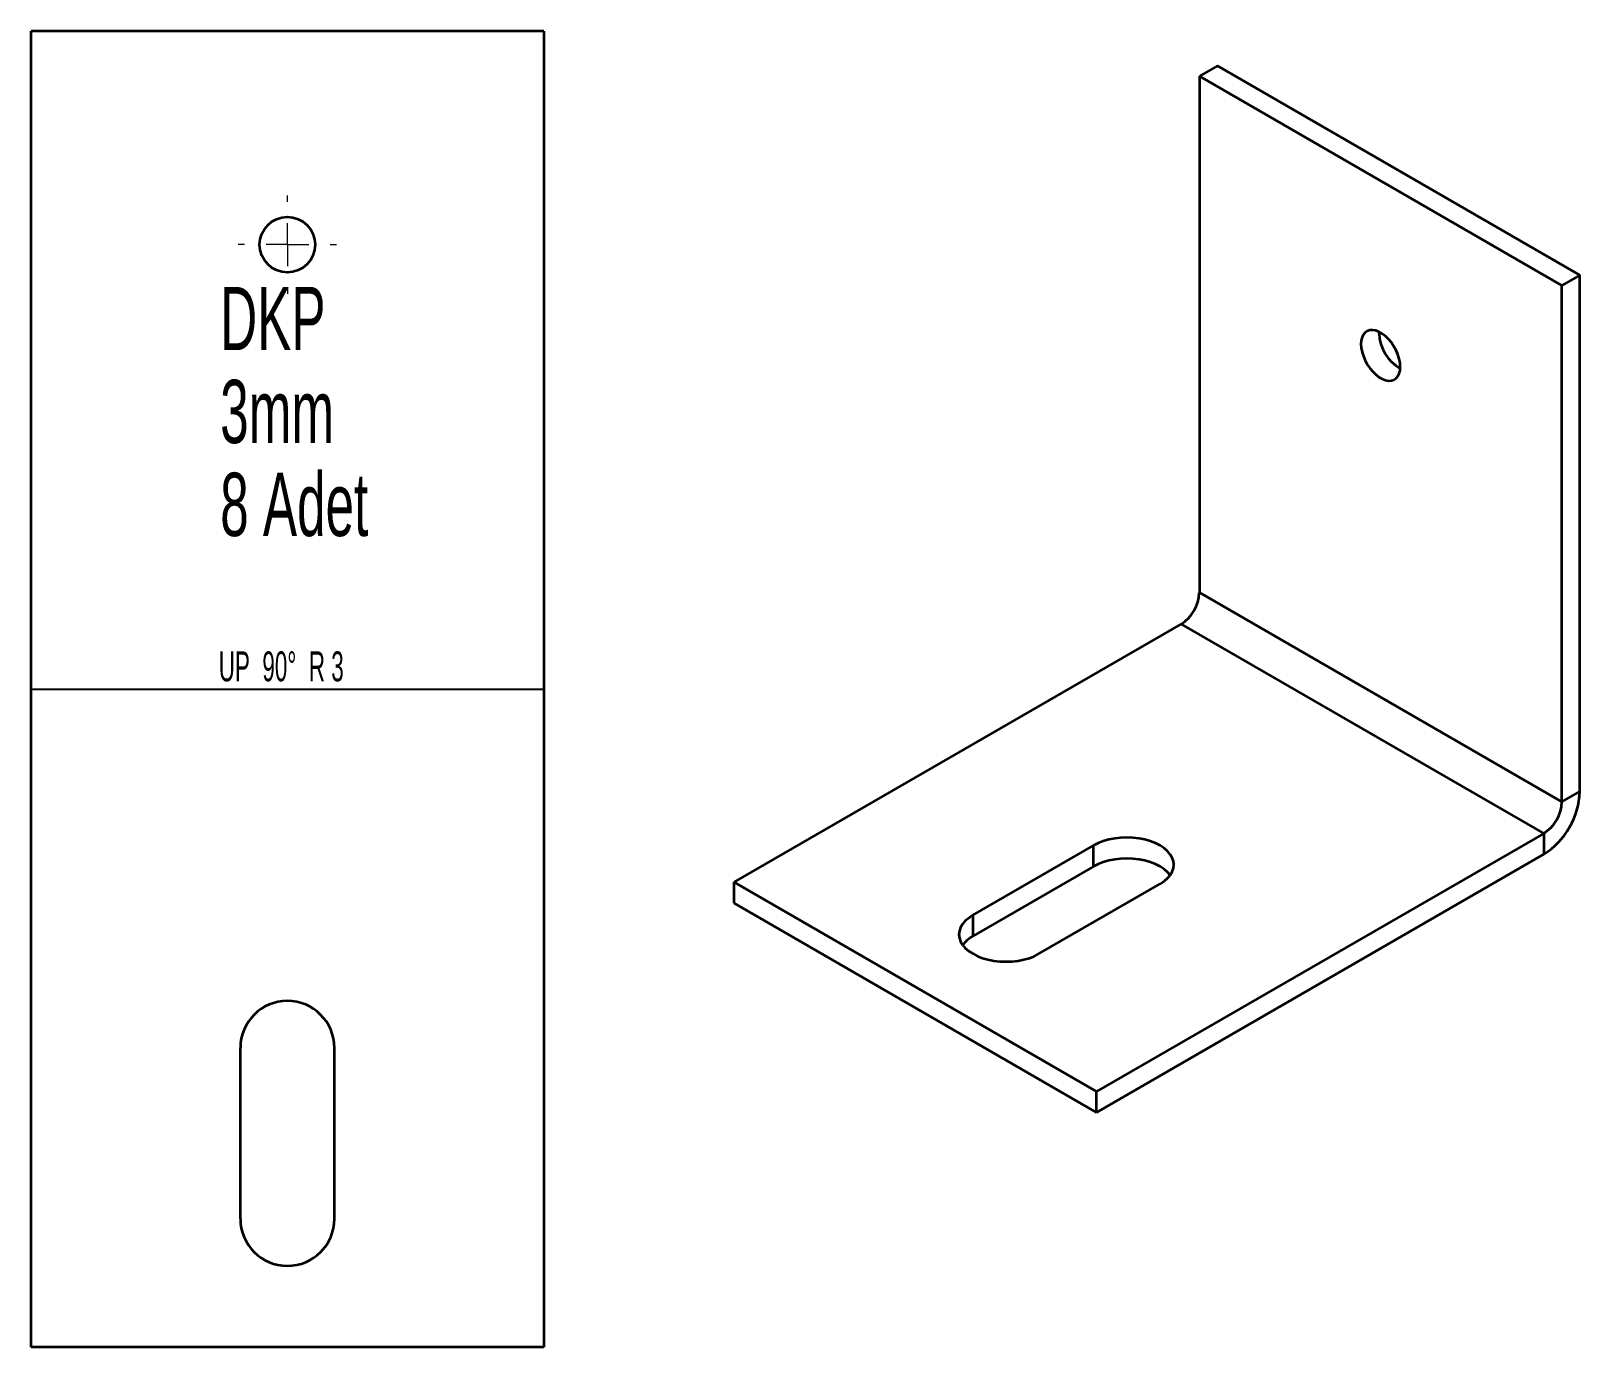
# Model space of a CAD drawing. Header units: millimetres. Extents: x -215 to -33, y -17 to 137.
import ezdxf

# ---------------------------------------------------------------- set-up
doc = ezdxf.new("R2010")
doc.units = ezdxf.units.MM
doc.styles.add('SLDTEXTSTYLE0', font='TXT', dxfattribs={"width": 0.605})
doc.styles.add('SLDTEXTSTYLE1', font='TXT', dxfattribs={"width": 0.56125})

# ---------------------------------------------------------------- blocks, each defined once
blk = doc.blocks.new('SW_CENTERMARKSYMBOL_0')
at = {"color": 0, "linetype": 'Continuous', "lineweight": 18}
for p, q in [((0, 5), (0, 5.75)), ((0, 0), (0, 2.5)), ((-5, 0), (-5.75, 0)), ((0, 0), (-2.5, 0)), ((0, 0), (0, -2.5)), ((0, 0), (2.5, 0)), ((5, 0), (5.75, 0)), ((0, -5), (0, -5.75))]:
    blk.add_line(p, q, dxfattribs=at)

msp = doc.modelspace()

# ---------------------------------------------------------------- linework, layer by layer
at = {"color": 7, "linetype": 'Continuous', "lineweight": 35}
for p, q in [((-214.62, -17.45), (-214.62, 136.55)), ((-154.62, 136.55), (-214.62, 136.55)), ((-154.62, 136.55), (-154.62, -17.45)), ((-75.78, 132.47), (-77.9, 131.25)), ((-33.36, 107.98), (-75.78, 132.47)), ((-77.9, 131.25), (-77.9, 70.83)), ((-35.48, 106.76), (-77.9, 131.25)), ((-33.36, 107.98), (-35.48, 106.76)), ((-33.36, 47.56), (-33.36, 107.98)), ((-35.48, 46.33), (-35.48, 106.76)), ((-56.87, 101.14), (-56.86, 101.33)), ((-35.48, 46.33), (-77.9, 70.83)), ((-132.35, 36.94), (-80.02, 67.15)), ((-80.02, 67.15), (-37.6, 42.66)), ((-35.48, 46.33), (-33.36, 47.56)), ((-37.6, 42.66), (-89.92, 12.45)), ((-37.6, 42.66), (-37.6, 40.21)), ((-104.42, 33.07), (-90.28, 41.23)), ((-90.28, 38.78), (-90.28, 41.23)), ((-37.6, 40.21), (-89.92, 10)), ((-90.28, 38.78), (-104.42, 30.62)), ((-89.92, 12.45), (-132.35, 36.94)), ((-132.35, 34.49), (-132.35, 36.94)), ((-96.64, 28.58), (-82.5, 36.74)), ((-89.92, 10), (-132.35, 34.49)), ((-104.42, 33.07), (-104.42, 30.62)), ((-190.12, -2.45), (-190.12, 17.55)), ((-179.12, -2.45), (-179.12, 17.55)), ((-89.92, 10), (-89.92, 12.45)), ((-154.62, -17.45), (-214.62, -17.45))]:
    msp.add_line(p, q, dxfattribs=at)
at = {"color": 7, "linetype": 'Continuous'}
msp.add_line((-214.62, 59.55), (-154.62, 59.55), dxfattribs=at)
at = {"color": 7, "linetype": 'Continuous', "lineweight": 35, "flags": 128}
for points in [[(-54.39, 97.26), (-54.42, 97.72), (-54.52, 98.2), (-54.67, 98.69), (-54.88, 99.17), (-55.13, 99.64), (-55.43, 100.09), (-55.77, 100.49), (-56.13, 100.84), (-56.5, 101.12), (-56.88, 101.34), (-57.25, 101.49), (-57.61, 101.55), (-57.95, 101.54), (-58.25, 101.44), (-58.5, 101.27), (-58.71, 101.02), (-58.86, 100.71), (-58.96, 100.34), (-58.99, 99.92), (-58.96, 99.46), (-58.86, 98.98), (-58.71, 98.49), (-58.5, 98.01), (-58.25, 97.54), (-57.95, 97.09), (-57.61, 96.69), (-57.25, 96.34), (-56.88, 96.05), (-56.5, 95.84), (-56.13, 95.69), (-55.77, 95.63), (-55.43, 95.64), (-55.13, 95.74), (-54.88, 95.91), (-54.67, 96.16), (-54.52, 96.47), (-54.42, 96.84), (-54.39, 97.26)], [(-82.5, 36.74), (-82.03, 37.05), (-81.63, 37.4), (-81.31, 37.77), (-81.08, 38.16), (-80.94, 38.57), (-80.89, 38.99), (-80.94, 39.4), (-81.08, 39.81), (-81.31, 40.2), (-81.63, 40.57), (-82.03, 40.92), (-82.5, 41.23), (-83.04, 41.5), (-83.64, 41.73), (-84.28, 41.92), (-84.96, 42.05), (-85.67, 42.13), (-86.39, 42.16), (-87.11, 42.13), (-87.81, 42.05), (-88.49, 41.92), (-89.14, 41.73), (-89.74, 41.5), (-90.28, 41.23)], [(-81.31, 37.76), (-81.63, 38.12), (-82.03, 38.47), (-82.5, 38.78), (-83.04, 39.05), (-83.64, 39.29), (-84.28, 39.47), (-84.96, 39.6), (-85.67, 39.68), (-86.39, 39.71), (-87.11, 39.68), (-87.81, 39.6), (-88.49, 39.47), (-89.14, 39.29), (-89.74, 39.05), (-90.28, 38.78)], [(-104.42, 33.07), (-104.89, 32.75), (-105.29, 32.41), (-105.61, 32.04), (-105.84, 31.64), (-105.98, 31.24), (-106.03, 30.82), (-105.98, 30.41), (-105.84, 30), (-105.61, 29.61), (-105.29, 29.23), (-104.89, 28.89), (-104.42, 28.58), (-103.88, 28.3), (-103.28, 28.07), (-102.64, 27.89), (-101.95, 27.75), (-101.25, 27.67), (-100.53, 27.65), (-99.81, 27.67), (-99.11, 27.75), (-98.43, 27.89), (-97.78, 28.07), (-97.18, 28.3), (-96.64, 28.58)]]:
    msp.add_lwpolyline(points, dxfattribs=at)
at = {"color": 7, "linetype": 'Continuous', "lineweight": 35}
msp.add_circle((-184.62, 111.55), 3.25, dxfattribs=at)
for centre, radius, start, end in [((-51.98, 101.32), 4.89, 182.0947, 240.3615), ((-82.49, 71.02), 4.59, 302.4763, 357.5237), ((-42.54, 47.96), 9.19, 302.5202, 357.4798), ((-40.06, 46.53), 4.59, 302.4764, 357.5236), ((-102.6, 27.31), 3.77, 118.7645, 142.6836), ((-184.62, 17.55), 5.5, 0, 180), ((-184.62, -2.45), 5.5, 180, 0)]:
    msp.add_arc(centre, radius, start, end, dxfattribs=at)

# ---------------------------------------------------------------- block references
at = {"color": 7, "linetype": 'Continuous', "lineweight": 0}
msp.add_blockref('SW_CENTERMARKSYMBOL_0', (-184.62, 111.55), dxfattribs=at)

# ---------------------------------------------------------------- texts
for s, insert, char_height, attachment_point, style in [('DKP', (-192.48, 106.61), 7.408, 1, 'SLDTEXTSTYLE0'), ('3mm', (-192.48, 95.73), 7.408, 1, 'SLDTEXTSTYLE0'), ('8 Adet', (-192.48, 84.86), 7.408, 1, 'SLDTEXTSTYLE0'), ('UP  90°  R 3', (-185.34, 63.95), 3.5, 2, 'SLDTEXTSTYLE1')]:
    msp.add_mtext(s, dxfattribs=dict(at, insert=insert, char_height=char_height, attachment_point=attachment_point, style=style))

doc.saveas('drawing.dxf')
